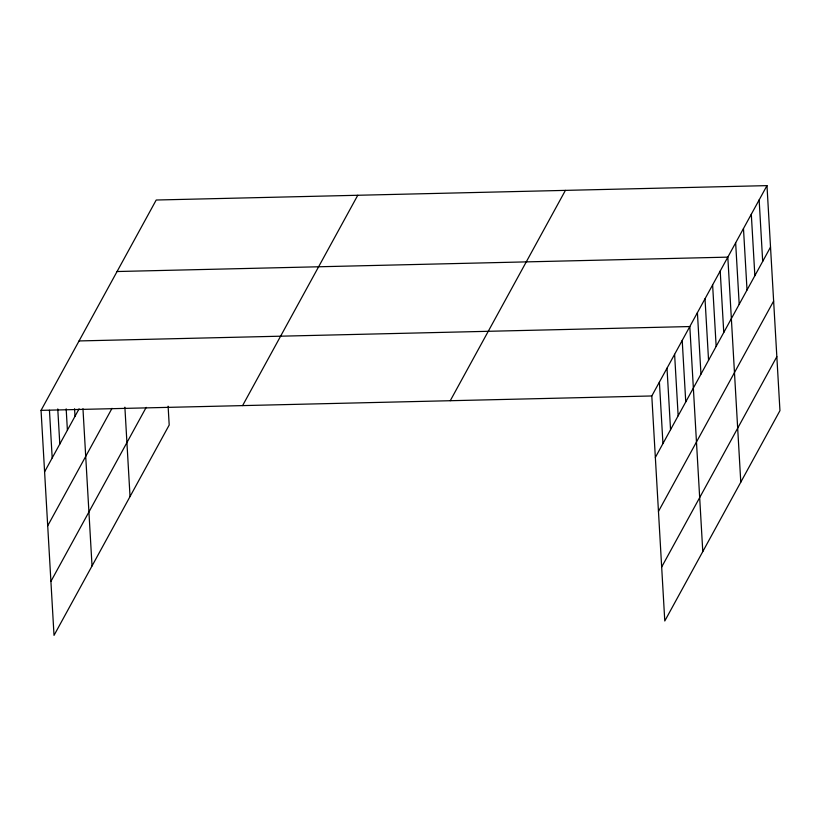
<?xml version="1.0" encoding="UTF-8"?>
<svg xmlns="http://www.w3.org/2000/svg" width="821" height="821" viewBox="0 0 821 821"><rect width="100%" height="100%" fill="white"/><g stroke="black" fill="none" stroke-linecap="round" stroke-linejoin="round"><path stroke-width="1.23" d="M168.11 406.21L169.198 425.032L54.022 635.372L41.05 410.356L156.216 200.016L766.978 185.628L779.95 410.644L664.784 620.984L651.802 395.968L766.978 185.628M44.591 471.829L79.093 408.827M47.71 525.799L112.025 408.335M50.912 581.401L146.2 407.37M242.595 405.605L357.771 195.265M450.257 400.71L565.423 190.369M655.353 457.441L770.519 247.1M658.463 511.411L773.628 301.071M661.664 567.013L776.84 356.673M117.064 271.525L727.817 257.137L740.788 482.163M79.052 340.941L689.814 326.553L702.786 551.579M41.05 410.356L651.802 395.968M759.148 199.924L762.688 261.396M751.307 214.23L754.858 275.702M743.477 228.536L747.028 290.008M735.647 242.842L739.198 304.314M720.212 271.022L723.763 332.495M712.618 284.908L716.158 346.38M705.013 298.793L708.554 360.265M697.409 312.668L700.96 374.14M682.21 340.438L685.751 401.91M674.605 354.323L678.156 415.795M667.011 368.198L670.552 429.67M659.407 382.083L662.947 443.556M124.884 407.195L130.036 496.551M82.962 408.694L92.034 565.967M74.567 408.766L74.998 416.298M66.173 408.848L67.394 430.183M57.768 408.94L59.8 444.058M49.445 410.274L52.195 457.944"/></g></svg>
